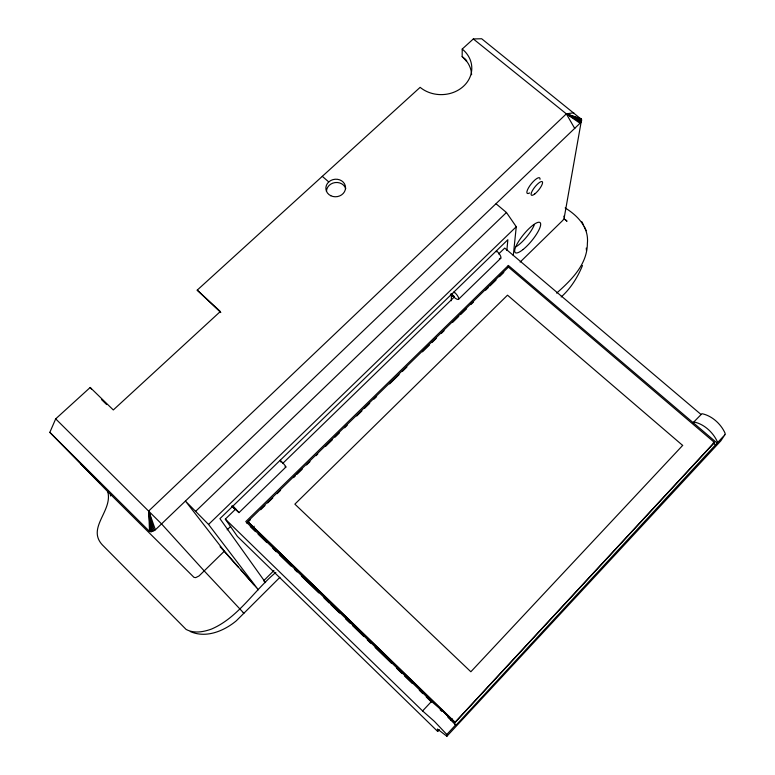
<?xml version="1.0" encoding="UTF-8"?>
<svg xmlns="http://www.w3.org/2000/svg" width="775" height="775" viewBox="0 0 775 775"><rect width="100%" height="100%" fill="white"/><g stroke="black" fill="none" stroke-linecap="round" stroke-linejoin="round"><path stroke-width="1.16" d="M471.597 74.71A30.215 26.127 -0.8 0 0 467.093 61.806L462.162 56.594L462.22 49.067L473.331 38.953L481.662 38.75L581.589 119.486L564.103 218.356L563.018 220.158L520.132 262.076M454.043 292.843L454.053 291.865A6.529 1.957 46.3 0 1 458.616 299.218L500.737 258.288M454.828 722.629L714.424 442.428L508.458 267.104L247.719 521.546L454.828 722.629L714.424 442.428M496.368 251.836L496.446 250.8A6.462 2.228 46.5 0 1 500.679 256.283A6.462 2.228 46.5 0 1 499.41 258.521M506.869 250.48L507.848 239.746L219.935 518.649L265.583 582.616L263.665 580.746L273.943 570.536M508.206 267.307L508.381 265.457L717.156 443.087L455.719 725.507L454.111 722.678L443.513 711.799L431.53 701.423L245.782 521.594L508.381 265.457M513.283 255.537L516.266 226.746L506.453 212.505L496.107 203.825M556.634 293.124C571.32 280.056 587.285 264.604 587.373 243.457C589.048 227.53 577.956 215.808 565.159 207.932M724.916 434.717L725.158 433.39C721.108 424.109 711.963 415.662 701.927 413.705L693.15 422.666L694.138 422.007C704.165 424.099 713.232 432.528 717.369 441.779L717.156 443.087L724.916 434.717L720.818 440.868L446.894 736.25L437.4 729.004L437.72 731.474L439.367 729.701M462.22 49.067A30.506 26.321 -0.8 0 1 463.382 86.374A30.506 26.321 -0.8 0 1 420.137 87.343L197.199 290.141L220.352 311.502L113.305 409.956L90.191 387.481L55.684 418.868L49.842 432.353L149.507 531.408L151.532 531.698L155.378 529.809L580.94 122.382L581.657 120.367L566.351 113.857L473.331 38.953M582.49 265.505C577.637 277.334 570.758 288.407 561.178 296.97M446.894 736.25L446.807 734.477L455.739 724.848L447.921 717.282M450.517 720.469L452.164 718.706M235.736 509.01L225.322 519.114L422.598 710.937L431.53 701.423M279.911 577.336L236.297 620.814C223.936 631.102 205.908 638.542 190.263 631.518M275.852 572.405C253.919 590.531 238.332 617.597 211.381 629.116C203.282 632.003 194.089 633.679 186.126 629.445L103.811 546.365C84.94 528.763 113.276 511.297 107.706 491.573L49.842 432.353M252.476 527.92L254.2 526.235M246.847 523.251L250.306 519.87M260.681 509.737L265.011 505.513M267.608 502.985L272.8 497.918M277.121 493.694L280.579 490.313M293.56 477.652L295.294 475.957M297.019 474.271L302.211 469.204M306.542 464.981L310 461.609M316.055 455.69L317.789 454.005M325.568 446.41L332.494 439.648M335.091 437.119L339.411 432.896M344.604 427.829L347.2 425.291M356.713 416.01L361.906 410.944M364.502 408.406L369.694 403.339M374.015 399.115L376.611 396.587M389.593 383.916L399.106 374.635M402.564 371.254L406.894 367.03M422.462 351.831L429.389 345.078M431.985 342.54L436.306 338.326M441.498 333.26L444.094 330.722M452.745 322.274L458.8 316.365M460.534 314.679L466.589 308.77M470.909 304.546L473.506 302.017M485.625 290.189L488.221 287.661M489.945 285.965L496 280.056M499.468 276.685L503.789 272.461M224.382 551.161L258.356 589.804L208.553 524.452L185.428 501.057L224.382 551.161L198.981 575.99L195.717 577.617L193.992 577.365L107.706 491.573M227.172 529.8L230.64 526.419M282.584 463.557L454.392 296.903M498.645 253.968L504.719 248.077L700.929 414.383M231.861 506.191L238.991 512.614L285.878 467.063M208.553 524.452L516.266 226.746M195.784 511.19L506.453 212.505M149.507 531.408L148.761 510.919L566.351 113.857L573.762 112.772M466.114 60.779L466.686 60.266M422.598 710.937L434.494 721.467L446.807 734.477M581.231 118.769L566.351 113.857L574.779 128.553M581.589 119.486L566.351 113.857L580.194 123.37M581.444 121.355L566.351 113.857L580.94 122.382M243.214 612.744L243.902 613.238L204.183 570.894L161.539 523.91L55.684 418.868M462.162 56.594L465.785 59.53M564.239 218.957L567.019 221.263L565.508 219.703M713.213 442.951L715.79 445.141M322.303 176.342L328.765 181.941M451.36 293.957L454.034 296.282L454.034 297.242L450.391 294.074M220.807 312.558L197.199 290.141M86.48 469.64L100.149 483.3L86.48 469.66M231.987 506.085L235.251 509.475L232.752 506.966M247.719 521.546L454.847 721.961M440.161 709.774L441.886 711.44M250.306 526.603L255.508 531.64M258.114 534.159L266.774 542.548M272.848 548.419L276.307 551.781M279.775 555.132L291.042 566.05M294.51 569.402L297.116 571.921M301.446 576.116L318.777 592.904M323.979 597.932L329.181 602.969M330.915 604.645L339.576 613.044M345.65 618.915L349.98 623.11M352.577 625.628L363.853 636.537M367.311 639.898L370.779 643.25M375.119 647.445L391.578 663.39M396.781 668.428L401.983 673.465M404.579 675.984L412.387 683.531M419.314 690.244L422.782 693.606M426.25 696.967L431.452 701.995M101.544 399.6L106.64 404.55M437.72 731.474L237.412 536.426L225.322 519.114M81.017 464.254L86.945 470.144M220.09 546.695L238.051 566.942M240.647 569.683L253.938 584.757M90.191 387.481L91.44 389.05M233.411 506.627L233.004 505.998L238.991 512.614M581.88 221.757L583.643 225.341M584.243 226.581L586.268 230.708M563.929 216.06L564.297 217.484M281.083 462.239L280.201 460.272A6.81 0.785 45.4 0 1 285.123 465.63A6.81 0.785 45.4 0 1 285.035 466.773M150.408 531.718L148.761 510.919L155.378 529.809M151.532 531.698L148.761 510.919L154.099 530.71M148.761 510.919L152.782 531.359M586.268 248.077L586.452 250.441M110.486 494.033L110.496 495.971M451.36 294.694L451.37 300.739M529.674 192.936A9.939 2.809 -51.3 0 1 527.475 189.894A9.939 2.809 -51.3 0 1 535.186 179.742A9.939 2.809 -51.3 0 1 540.001 179.335M326.478 191.435A9.813 8.728 -7.2 0 1 335.003 182.58A9.813 8.728 -7.2 0 1 345.737 188.693M534.43 224.517A18.261 4.902 -50.5 0 1 516.15 246.673M458.616 299.218A6.529 1.957 46.3 0 1 451.68 294.849M682.659 445.422L470.851 671.76L294.868 504.147L507.509 295.178L682.659 445.422M523.106 249.482A19.452 5.125 -50.5 0 0 540.514 223.248A19.452 5.125 -50.5 0 0 519.444 240.105A19.452 5.125 -50.5 0 0 523.106 249.482M330.789 195.726A9.862 8.767 -7.2 0 0 345.553 187.724A9.862 8.767 -7.2 0 0 330.77 180.517A9.862 8.767 -7.2 0 0 330.789 195.726M534.789 193.924A8.661 2.422 -51.2 0 0 542.5 182.028A8.661 2.422 -51.2 0 0 533.2 189.303A8.661 2.422 -51.2 0 0 534.789 193.924"/></g></svg>
